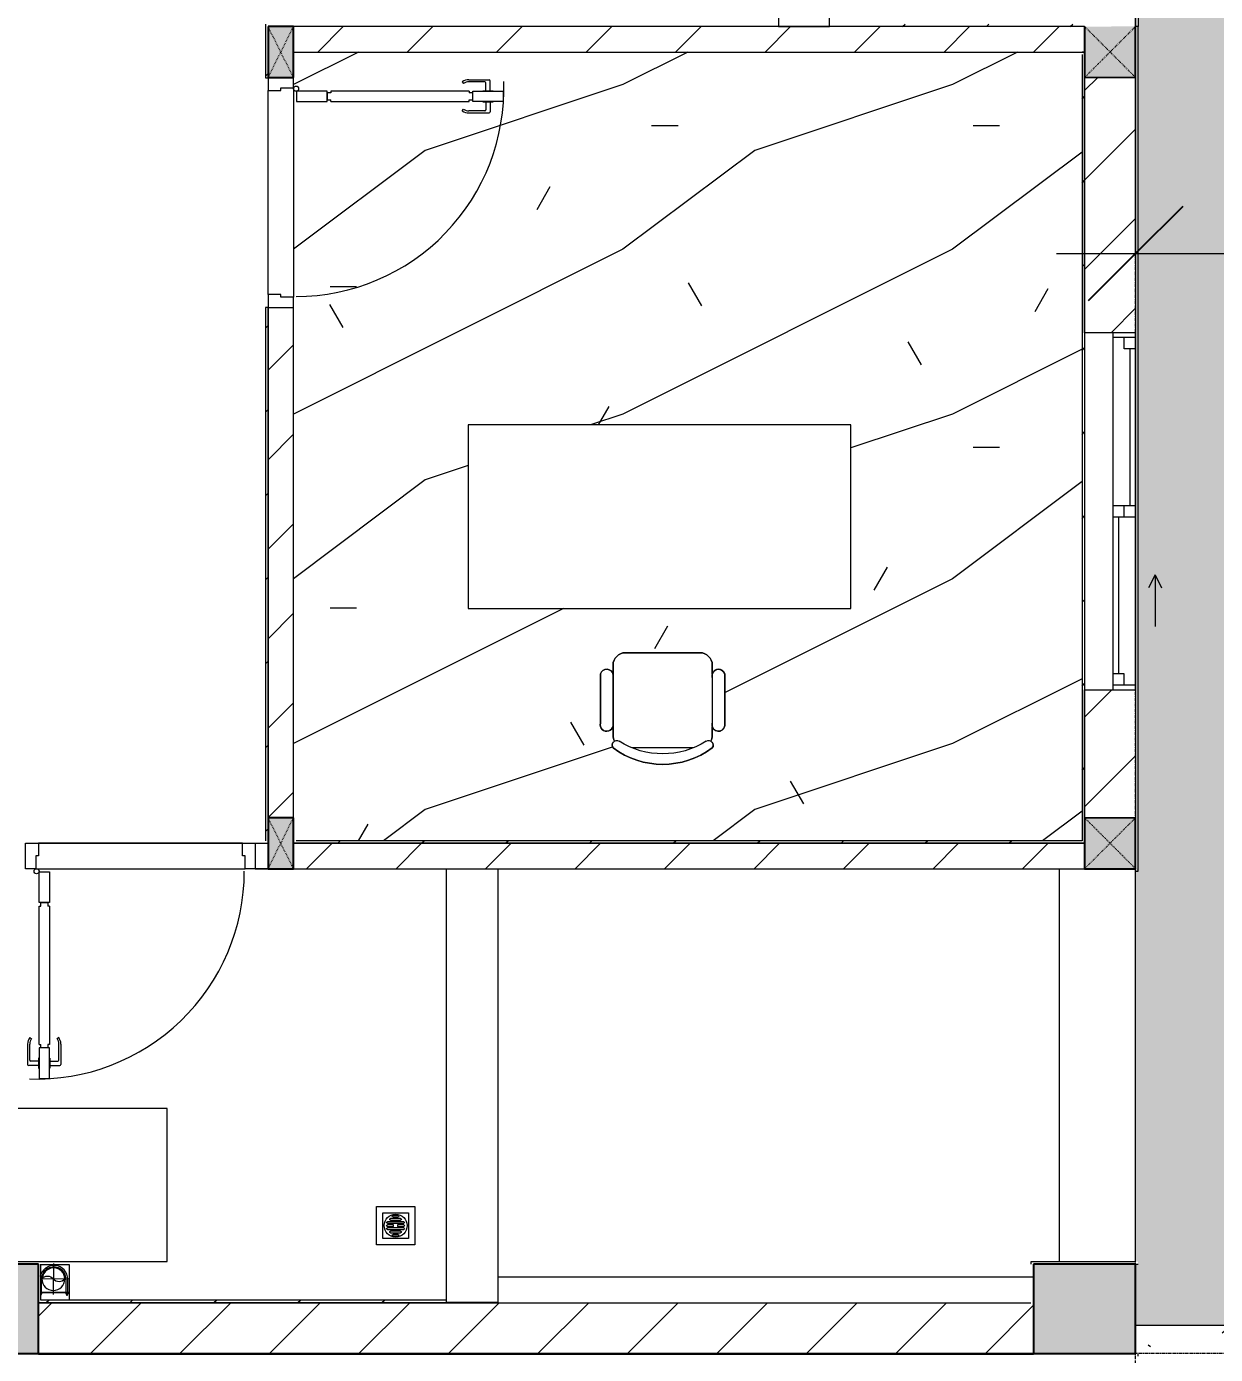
# Model space of a CAD drawing. Header units: millimetres. Extents: x 5121 to 246734, y -48180 to 129206.
# Drawn here: x 122906 to 127566, y 17234 to 22437 of the extents above; entities that cross this region are included whole.
import ezdxf

# ---------------------------------------------------------------- set-up
doc = ezdxf.new("R2010")
doc.units = ezdxf.units.MM
for name, pattern in [('Dash', [6, 3, -3]), ('Grid Line', [22.225, 12.7, -3.175, 3.175, -3.175]), ('IMPORT-CENTER _3_', [10.16, 6.35, -1.27, 1.27, -1.27])]:
    doc.linetypes.add(name, pattern=pattern)
for name, color, linetype, lineweight in [('0-1', 7, 'Continuous', 5), ('A-ANNO-DIMS', 211, 'Continuous', 9), ('A-ANNO-DIMS-310', 211, 'Continuous', 9), ('A-DETL-GENF-1', 50, 'Continuous', 9), ('A-DOOR-1', 253, 'Continuous', 9), ('A-DOOR-2', 50, 'Continuous', 9), ('A-FLOR', 192, 'Continuous', 9), ('A-FLOR-1', 50, 'Continuous', 9), ('A-FLOR-PATT', 8, 'Continuous', 9), ('A-FLOR-PATT-1', 9, 'Continuous', 9), ('A-GLAZ', 151, 'Continuous', 9), ('A-WALL', 113, 'Continuous', 9), ('A-WALL-1', 250, 'Continuous', 18), ('A-WALL-2', 50, 'Continuous', 9), ('A-WALL-FNSH-1', 50, 'Continuous', 9), ('A-WALL-PATT-1', 9, 'Continuous', 9), ('A-WALL-PATT-2', 50, 'Continuous', 9), ('A-WALL-PATT-3', 111, 'Continuous', 9), ('G-IMPT', 8, 'Continuous', 9), ('G-IMPT-1', 254, 'Continuous', 9), ('G-IMPT-2', 8, 'IMPORT-CENTER _3_', 9), ('I-FURN', 30, 'Continuous', 9), ('I-FURN-1', 253, 'Continuous', 9), ('M-EQPM', 50, 'Continuous', 9), ('S-BEAM-1', 50, 'Continuous', 9), ('S-COLS', 52, 'Continuous', 9), ('S-COLS-1', 7, 'Continuous', 5), ('S-COLS-2', 10, 'Continuous', 25), ('S-COLS-3', 50, 'Continuous', 9), ('S-COLS-4', 253, 'Continuous', 9), ('S-COLS-5', 52, 'Continuous', 25), ('S-COLS-6', 52, 'Dash', 9), ('S-COLS-HDLN', 52, 'Dash', 9), ('S-COLS-HDLN-1', 50, 'Dash', 9), ('S-GRID-1', 1, 'Grid Line', 9)]:
    doc.layers.add(name, color=color, linetype=linetype, lineweight=lineweight)
doc.styles.add('Arial_8', font='arial_0.ttf', dxfattribs={"width": 0.9, "height": 930})
doc.dimstyles.new('1_Dim_chi_tiet_khu_đất_2', dxfattribs={"dimscale": 304.8, "dimtxt": 948.841242, "dimasz": 1.220472, "dimexe": 1.01706, "dimexo": 0.0625, "dimgap": 0.101706, "dimtad": 1, "dimdec": 0, "dimrnd": 5, "dimzin": 0, "dimdsep": 46, "dimtxsty": 'Arial_8', "dimblk1": 'OBLIQUE', "dimblk2": 'OBLIQUE', "dimsah": 1, "dimcen": 0.09, "dimdle": 1.01706, "dimazin": 0, "dimtfac": 1, "dimtdec": 4, "dimtix": 1, "dimtmove": 0, "dimatfit": 3, "dimfxl": 3.051181, "dimfxlon": 1, "dimtvp": 1, "dimtolj": 1, "dimtzin": 0, "dimarcsym": 2})
pattern_1 = [(45, (0, 0), (-175.3625, 175.3625), [])]
pattern_2 = [(45, (0, 0), (-164.40233, 164.40233), [])]

# ---------------------------------------------------------------- blocks, each defined once
blk = doc.blocks.new('NCV_TKTC_KET CAU_rvt-1-TKCS_MB TỔNG THỂ TẦNG 1')
at = {"layer": 'S-COLS-1'}
for points in [[(122752.6, 17236.9), (122952.6, 17236.9), (122952.6, 17586.9), (122252.6, 17586.9), (122252.6, 17236.9), (122417.9, 17236.9)], [(126852.6, 17236.9), (127252.6, 17236.9), (127252.5, 17586.9), (126852.6, 17586.9), (126852.6, 17236.9)]]:
    blk.add_hatch(color=256, dxfattribs=at).paths.add_polyline_path(points)
at = {"layer": 'A-FLOR-1'}
for p, q in [((123802.6, 19136.9), (123852.6, 19136.9)), ((127252.6, 17596.9), (127252.6, 19136.9))]:
    blk.add_line(p, q, dxfattribs=at)
at = {"layer": 'S-BEAM-1'}
for p, q in [((126952.6, 19136.9), (126952.6, 17596.9)), ((127252.6, 17596.9), (127252.6, 19136.9)), ((126852.6, 17536.9), (124752.6, 17536.9))]:
    blk.add_line(p, q, dxfattribs=at)
at = {"layer": 'S-COLS-2'}
for p, q in [((122952.6, 17586.9), (122252.6, 17586.9)), ((122952.6, 17236.9), (122952.6, 17586.9)), ((127252.6, 17586.9), (126852.6, 17586.9)), ((126852.6, 17586.9), (126852.6, 17236.9)), ((127252.6, 17236.9), (127252.6, 17586.9)), ((122252.6, 17236.9), (122952.6, 17236.9)), ((126852.6, 17236.9), (127252.6, 17236.9))]:
    blk.add_line(p, q, dxfattribs=at)
blk = doc.blocks.new('DOOR_CW_01 CANH MO-PANEL KINH - DIW_01-900x2200-CỬA GỖ VÂN LAMINATE-553393-TKCS_MB TỔNG THỂ TẦNG 1')
at = {"layer": 'A-DETL-GENF-1'}
for p, q in [((-397, 872), (-357, 872)), ((-397, 752), (-397, 872)), ((-357, 872), (-357, 752)), ((-442, 737), (-442, 816.5)), ((-399, 820.5), (-438, 820.5)), ((-434, 799.5), (-434, 737)), ((-399, 803.5), (-430, 803.5)), ((-399, 831.8), (-397, 831.8)), ((-399, 792.2), (-399, 831.8)), ((-397, 792.2), (-399, 792.2)), ((-397, 792.2), (-397, 831.8)), ((-357, 792.2), (-357, 831.8)), ((-355, 831.8), (-357, 831.8)), ((-357, 792.2), (-355, 792.2)), ((-355, 792.2), (-355, 831.8)), ((-355, 820.5), (-316, 820.5)), ((-355, 803.5), (-324, 803.5)), ((-320, 799.5), (-320, 737)), ((-312, 737), (-312, 816.5)), ((-357, 752), (-397, 752)), ((-397, 738), (-391, 738)), ((-397, 738), (-397, 196)), ((-363, 752), (-391, 752)), ((-391, 752), (-391, 738)), ((-363, 738), (-363, 752)), ((-357, 738), (-363, 738)), ((-357, 196), (-357, 738)), ((-433.9, 711.2), (-427.3, 715.8)), ((-320.1, 711.2), (-326.7, 715.8)), ((-397, 196), (-391, 196)), ((-357, 182), (-397, 182)), ((-397, 182), (-397, 62)), ((-391, 196), (-391, 182)), ((-391, 182), (-363, 182)), ((-357, 196), (-363, 196)), ((-363, 182), (-363, 196)), ((-357, 62), (-357, 182)), ((-397, 62), (-357, 62))]:
    blk.add_line(p, q, dxfattribs=at)
blk.add_circle((-407, 60), 10, dxfattribs=at)
for centre, radius, start, end in [((-407, 60), 814, 360, 92), ((-438, 816.5), 4, 90, 180), ((-430, 799.5), 4, 90, 180), ((-324, 799.5), 4, 360, 90), ((-316, 816.5), 4, 0, 90), ((-397, 737), 45, 180, 215), ((-397, 737), 37, 180, 215), ((-357, 737), 37, 325, 0), ((-357, 737), 45, 325, 0)]:
    blk.add_arc(centre, radius, start, end, dxfattribs=at)
at = {"layer": 'A-DOOR-2'}
for p, q in [((-410, 50), (-450, 50)), ((-450, 50), (-450, -50)), ((-410, 0), (-410, 50)), ((-400, 0), (-410, 0)), ((-407, 50), (-382, 50)), ((-400, -50), (-400, 0)), ((410, 0), (400, 0)), ((400, 0), (400, -50)), ((450, 50), (410, 50)), ((410, 50), (410, 0)), ((450, -50), (450, 50)), ((-450, -50), (-400, -50)), ((400, -50), (450, -50))]:
    blk.add_line(p, q, dxfattribs=at)
blk = doc.blocks.new('BAN LV A - BAN LV A_dwg_ban hoc2-348006-TKCS_MB TỔNG THỂ TẦNG 1')
at = {"layer": 'I-FURN'}
for p, q in [((145.8, 437.4), (-145.8, 437.4)), ((-194.4, 388.8), (-194.4, 113.4)), ((194.4, 113.4), (194.4, 388.8)), ((-243, 354.4), (-243, 162)), ((194.4, 351.4), (194.4, 150.8)), ((243.7, 162), (243.7, 354.4)), ((-120.5, 64.8), (120.5, 64.8))]:
    blk.add_line(p, q, dxfattribs=at)
at = {"layer": 'I-FURN', "flags": 128}
blk.add_lwpolyline([(-737.8, 610.5), (-737.8, 1330.5), (-154.9, 1330.5), (762.2, 1330.5), (762.2, 610.5)], close=True, dxfattribs=at)
at = {"layer": 'I-FURN'}
for centre, radius, start, end in [((-145.8, 388.8), 48.6, 90, 180), ((145.8, 388.8), 48.6, 360, 90), ((-218.7, 347.3), 25.3, 343.7398, 163.7398), ((219.4, 347.3), 25.3, 16.2602, 170.7054), ((-218.7, 154.9), 25.3, 163.7398, 16.2602), ((219.4, 154.9), 25.3, 189.2946, 16.2602), ((-145.8, 113.4), 48.6, 180, 207.5844), ((145.8, 113.4), 48.6, 332.4156, 0), ((-180.2, 75.4), 17.8, 57.9726, 216.6901), ((0, 324), 324, 233.1301, 306.8699), ((0, 359.3), 318.2, 237.5758, 302.4242), ((180.2, 75.4), 17.8, 323.3099, 122.0274)]:
    blk.add_arc(centre, radius, start, end, dxfattribs=at)
blk = doc.blocks.new('BAN LV A - BAN LV A_dwg-348005-TKCS_MB TỔNG THỂ TẦNG 1')
at = {"extrusion": (0, 0, -1), "zscale": -1, "rotation": 180}
blk.add_blockref('BAN LV A - BAN LV A_dwg_ban hoc2-348006-TKCS_MB TỔNG THỂ TẦNG 1', (-729, 1383.7), dxfattribs=at)
blk = doc.blocks.new('BAN LV A - BAN LV A-348231-TKCS_MB TỔNG THỂ TẦNG 1')
at = {"layer": 'I-FURN-1'}
for p, q in [((534.6, 1270.3), (534.6, 1235.9)), ((923.4, 1232.9), (923.4, 1270.3)), ((486, 1221.7), (486, 1029.3)), ((972.7, 1029.3), (972.7, 1221.7)), ((534.6, 1029.3), (534.6, 994.9)), ((923.4, 994.9), (923.4, 1032.3)), ((583.2, 946.3), (874.8, 946.3)), ((1491.2, 773.2), (-8.8, 773.2)), ((-8.8, 773.2), (-8.8, 53.2)), ((1491.2, 53.2), (1491.2, 773.2)), ((-8.8, 53.2), (1491.2, 53.2))]:
    blk.add_line(p, q, dxfattribs=at)
for centre, radius, start, end in [((729, 1059.7), 324, 53.1301, 126.8699), ((548.9, 1308.3), 17.8, 143.3099, 240.596), ((909.2, 1308.3), 17.8, 299.404, 36.6901), ((510.3, 1228.8), 25.3, 16.2602, 196.2602), ((583.2, 1270.3), 48.6, 152.4156, 180), ((874.8, 1270.3), 48.6, 360, 27.5844), ((948.4, 1228.8), 25.3, 343.7398, 170.7054), ((510.3, 1036.4), 25.3, 196.2602, 343.7398), ((583.2, 994.9), 48.6, 180, 270), ((874.8, 994.9), 48.6, 270, 360), ((948.4, 1036.4), 25.3, 189.2946, 343.7398)]:
    blk.add_arc(centre, radius, start, end, dxfattribs=at)
blk.add_blockref('BAN LV A - BAN LV A_dwg-348005-TKCS_MB TỔNG THỂ TẦNG 1', (0, 0))
blk = doc.blocks.new('MAY GIAT - MAY GIAT_dwg-V97-TKCS_MB TỔNG THỂ TẦNG 1')
at = {"layer": 'G-IMPT-1', "flags": 128}
blk.add_lwpolyline([(5, 596.6), (5, 2.3), (605, 2.3), (605, 596.6)], close=True, dxfattribs=at)
blk = doc.blocks.new('MAY GIAT - MAY GIAT-V119-TKCS_MB TỔNG THỂ TẦNG 1')
at = {"layer": 'I-FURN-1'}
for p, q in [((5, 596.6), (5, 2.3)), ((605, 596.6), (5, 596.6)), ((605, 2.3), (605, 596.6)), ((5, 2.3), (605, 2.3))]:
    blk.add_line(p, q, dxfattribs=at)
blk.add_blockref('MAY GIAT - MAY GIAT_dwg-V97-TKCS_MB TỔNG THỂ TẦNG 1', (0, 0))
blk = doc.blocks.new('G1_SOF - BO TRU - 100x200-V74-TKCS_MB TỔNG THỂ TẦNG 1')
at = {"layer": 'S-COLS-3'}
blk.add_hatch(color=256, dxfattribs=at).paths.add_polyline_path([(50, -100), (50, 100), (-50, 100), (-50, -100), (-44.8, -100)])
at = {"layer": 'S-COLS-2'}
for p, q in [((50, 100), (-50, 100)), ((-50, 100), (-50, -100)), ((50, -100), (50, 100)), ((-50, -100), (50, -100))]:
    blk.add_line(p, q, dxfattribs=at)
at = {"layer": 'S-COLS-HDLN-1'}
for p, q in [((50, 100), (-50, -100)), ((-50, 100), (50, -100))]:
    blk.add_line(p, q, dxfattribs=at)
blk = doc.blocks.new('DOOR_CW_01 CANH MO-PANEL KINH - DIG_01-900x2200-CỬA NHÔM KÍNH-400860-TKCS_MB TỔNG THỂ TẦNG 1')
at = {"layer": 'A-DETL-GENF-1'}
for p, q in [((-397, -182), (-397, -62)), ((-397, -62), (-357, -62)), ((-357, -62), (-357, -182)), ((-357, -182), (-397, -182)), ((-397, -196), (-391, -196)), ((-397, -738), (-397, -196)), ((-391, -196), (-391, -182)), ((-391, -182), (-363, -182)), ((-363, -182), (-363, -196)), ((-357, -196), (-363, -196)), ((-357, -196), (-357, -738)), ((-433.9, -711.2), (-427.3, -715.8)), ((-320.1, -711.2), (-326.7, -715.8)), ((-442, -737), (-442, -816.5)), ((-434, -799.5), (-434, -737)), ((-397, -738), (-391, -738)), ((-357, -752), (-397, -752)), ((-397, -752), (-397, -872)), ((-391, -752), (-391, -738)), ((-363, -752), (-391, -752)), ((-357, -738), (-363, -738)), ((-363, -738), (-363, -752)), ((-357, -872), (-357, -752)), ((-320, -799.5), (-320, -737)), ((-312, -737), (-312, -816.5)), ((-399, -820.5), (-438, -820.5)), ((-399, -803.5), (-430, -803.5)), ((-399, -792.2), (-399, -831.8)), ((-397, -792.2), (-399, -792.2)), ((-399, -831.8), (-397, -831.8)), ((-397, -792.2), (-397, -831.8)), ((-357, -792.2), (-357, -831.8)), ((-357, -792.2), (-355, -792.2)), ((-355, -831.8), (-357, -831.8)), ((-355, -792.2), (-355, -831.8)), ((-355, -803.5), (-324, -803.5)), ((-355, -820.5), (-316, -820.5)), ((-397, -872), (-357, -872))]:
    blk.add_line(p, q, dxfattribs=at)
blk.add_circle((-407, -60), 10, dxfattribs=at)
for centre, radius, start, end in [((-407, -60), 814, 268, 0), ((-397, -737), 45, 145, 180), ((-397, -737), 37, 145, 180), ((-357, -737), 37, 0, 35), ((-357, -737), 45, 360, 35), ((-438, -816.5), 4, 180, 270), ((-430, -799.5), 4, 180, 270), ((-324, -799.5), 4, 270, 0), ((-316, -816.5), 4, 270, 0)]:
    blk.add_arc(centre, radius, start, end, dxfattribs=at)
at = {"layer": 'A-DOOR-2'}
for p, q in [((-450, -50), (-450, 50)), ((-450, 50), (-400, 50)), ((-400, 50), (-400, 0)), ((400, 0), (400, 50)), ((400, 50), (450, 50)), ((450, 50), (450, -50)), ((-410, -50), (-450, -50)), ((-410, 0), (-410, -50)), ((-400, 0), (-410, 0)), ((-407, -50), (-382, -50)), ((410, 0), (400, 0)), ((410, -50), (410, 0)), ((450, -50), (410, -50))]:
    blk.add_line(p, q, dxfattribs=at)
blk = doc.blocks.new('NCV_TKTC_TANG 1_rvt-1-TKCS_MB TỔNG THỂ TẦNG 1')
at = {"layer": 'A-FLOR-PATT-1'}
h = blk.add_hatch(dxfattribs=at)
h.set_pattern_fill('FP_8', color=256, style=0, pattern_type=2)
h.set_pattern_definition([(0, (0, 0), (2519.68, 629.92), [103.937, -1785.823, 103.937, -1785.823, -10078.72]), (0, (0, 0), (2519.68, 629.92), [-3779.52, 103.937, -3675.583, 103.937, -1785.823, -4409.44]), (0, (0, 0), (2519.68, 629.92), [-9448.8, 103.937, -1155.903, 103.937, -3045.663]), (120, (944.9, 314.96), (-1805.3667, 1867.147), [103.937, -1785.823, 103.937, -11864.543]), (120, (944.9, 314.96), (-1805.3667, 1867.147), [-1993.697, -1785.823, 103.937, -3675.583, -6299.2]), (120, (944.9, 314.96), (-1805.3667, 1867.147), [-7559.04, 103.937, -1785.823, 103.937, -4305.503]), (120, (944.9, 314.96), (-1805.3667, 1867.147), [-9552.737, -1155.903, 103.937, -3045.663]), (240, (1259.84, 1574.8), (-714.3133, -2497.067), [103.937, -1785.823, 103.937, -11864.543]), (240, (1259.84, 1574.8), (-714.3133, -2497.067), [-1993.697, -1785.823, 103.937, -3675.583, -6299.2]), (240, (1259.84, 1574.8), (-714.3133, -2497.067), [-7559.04, 103.937, -1785.823, 103.937, -4305.503]), (240, (1259.84, 1574.8), (-714.3133, -2497.067), [-9552.737, -1155.903, 103.937, -3045.663])])
h.paths.add_polyline_path([(125369.4, 19246.9), (127042.6, 19246.9), (127042.6, 22336.9), (123952.6, 22336.9), (123952.6, 19246.9), (125204.8, 19246.9)])
h.paths.add_polyline_path([(125369.4, 19547.4), (125311, 19558.2), (125255.4, 19579.6), (125204.8, 19610.8), (125206.8, 19634.3), (125210.3, 19636.9), (125204.8, 19659.4), (125204.2, 19695.6), (125195.2, 19680.8), (125183.7, 19675.9), (125170.1, 19677.6), (125160.4, 19685.3), (125155.5, 19708.9), (125157.7, 19903.3), (125172.2, 19917.4), (125187.3, 19917.3), (125195.6, 19913.1), (125203.9, 19900.4), (125204.8, 19903.3), (125206.4, 19947.4), (125211.3, 19959.1), (125229.1, 19976.9), (125253.4, 19983.4), (125557.6, 19981.7), (125575.9, 19970.2), (125587.1, 19959.1), (125593.6, 19934.8), (125596.2, 19906.3), (125605.4, 19915.3), (125617.9, 19918.6), (125630.3, 19915.3), (125642.2, 19897.4), (125640.2, 19693.8), (125631, 19679.3), (125618.4, 19675.6), (125605.7, 19678.7), (125596.2, 19687.8), (125593.6, 19687.8), (125590.4, 19646.6), (125588.1, 19636.9), (125594.3, 19631), (125591.5, 19609.5), (125542.9, 19579.6), (125487.4, 19558.2), (125428.9, 19547.4)])
h.paths.add_polyline_path([(125206.4, 20156.5), (124637, 20156.5), (124637, 20876.5), (126137, 20876.5), (126137, 20156.5), (125253.4, 20156.5)])
h = blk.add_hatch(dxfattribs=at)
h.set_pattern_fill('FP_4', color=256, style=0, pattern_type=2)
h.set_pattern_definition([(216.87, (516.46, 1291.15), (3873.4454, 2582.3069), [645.575, -5810.175]), (206.565, (1291.15, 903.8), (-1291.1515, -1291.1492), [1443.55, -1443.55]), (198.435, (1291.15, 258.23), (-2582.2983, -1291.1527), [816.596, -3266.38])])
h.paths.add_polyline_path([(125369.4, 19246.9), (127042.6, 19246.9), (127042.6, 22336.9), (123952.6, 22336.9), (123952.6, 19246.9), (125204.8, 19246.9)])
h.paths.add_polyline_path([(125369.4, 19547.4), (125311, 19558.2), (125255.4, 19579.6), (125204.8, 19610.8), (125206.8, 19634.3), (125210.3, 19636.9), (125204.8, 19659.4), (125204.2, 19695.6), (125195.2, 19680.8), (125183.7, 19675.9), (125170.1, 19677.6), (125160.4, 19685.3), (125155.5, 19708.9), (125157.7, 19903.3), (125172.2, 19917.4), (125187.3, 19917.3), (125195.6, 19913.1), (125203.9, 19900.4), (125204.8, 19903.3), (125206.4, 19947.4), (125211.3, 19959.1), (125229.1, 19976.9), (125253.4, 19983.4), (125557.6, 19981.7), (125575.9, 19970.2), (125587.1, 19959.1), (125593.6, 19934.8), (125596.2, 19906.3), (125605.4, 19915.3), (125617.9, 19918.6), (125630.3, 19915.3), (125642.2, 19897.4), (125640.2, 19693.8), (125631, 19679.3), (125618.4, 19675.6), (125605.7, 19678.7), (125596.2, 19687.8), (125593.6, 19687.8), (125590.4, 19646.6), (125588.1, 19636.9), (125594.3, 19631), (125591.5, 19609.5), (125542.9, 19579.6), (125487.4, 19558.2), (125428.9, 19547.4)])
h.paths.add_polyline_path([(125206.4, 20156.5), (124637, 20156.5), (124637, 20876.5), (126137, 20876.5), (126137, 20156.5), (125253.4, 20156.5)])
at = {"layer": 'A-WALL-PATT-1'}
h = blk.add_hatch(dxfattribs=at)
h.set_pattern_fill('FP_2', color=256, style=0, pattern_type=2)
h.set_pattern_definition(pattern_1)
h.paths.add_polyline_path([(127052.6, 22336.9), (127052.6, 22436.9), (123952.6, 22436.9), (123952.6, 22336.9), (126952.6, 22336.9)])
h = blk.add_hatch(dxfattribs=at)
h.set_pattern_fill('FP_2', color=256, style=0, pattern_type=2)
h.set_pattern_definition(pattern_1)
h.paths.add_polyline_path([(123948, 19337.4), (123952.6, 19337.4), (123952.6, 21336.5), (123852.6, 21336.5), (123852.6, 19337.4)])
h.paths.add_polyline_path([(123952.6, 22236.5), (123952.6, 22236.9), (123902.6, 22236.5)])
h = blk.add_hatch(dxfattribs=at)
h.set_pattern_fill('FP_2', color=256, style=0, pattern_type=2)
h.set_pattern_definition(pattern_1)
h.paths.add_polyline_path([(124887.3, 19136.9), (127052.6, 19136.9), (127052.6, 19236.9), (123952.6, 19236.9), (123952.6, 19136.9)])
at = {"layer": 'A-WALL-PATT-2'}
h = blk.add_hatch(dxfattribs=at)
h.set_pattern_fill('FP_10', color=256, style=0, pattern_type=2)
h.set_pattern_definition(pattern_2)
h.paths.add_polyline_path([(123852.6, 19236.9), (123852.6, 21336.5), (123842.6, 21336.5), (123842.6, 19236.9)])
h.paths.add_polyline_path([(123842.6, 22236.5), (123852.6, 22236.9), (123850.8, 22446.9), (123842.6, 22446.9), (123842.6, 22236.9)])
h = blk.add_hatch(dxfattribs=at)
h.set_pattern_fill('FP_10', color=256, style=0, pattern_type=2)
h.set_pattern_definition(pattern_2)
h.paths.add_polyline_path([(127052.6, 22436.9), (127052.6, 22446.9), (126052.6, 22446.9), (126052.6, 22436.9), (126952.6, 22436.9)])
h = blk.add_hatch(dxfattribs=at)
h.set_pattern_fill('FP_10', color=256, style=0, pattern_type=2)
h.set_pattern_definition(pattern_2)
h.paths.add_polyline_path([(127052.6, 19246.9), (127052.6, 22336.9), (127042.6, 22336.9), (127042.6, 19246.9)])
h = blk.add_hatch(dxfattribs=at)
h.set_pattern_fill('FP_10', color=256, style=0, pattern_type=2)
h.set_pattern_definition(pattern_2)
h.paths.add_polyline_path([(126885.8, 19236.9), (127052.6, 19236.9), (127052.6, 19246.9), (123952.6, 19246.9), (123952.6, 19236.9), (126122, 19236.9)])
h = blk.add_hatch(dxfattribs=at)
h.set_pattern_fill('FP_10', color=256, style=0, pattern_type=2)
h.set_pattern_definition(pattern_2)
h.paths.add_polyline_path([(124552.6, 17436.9), (124552.6, 17446.9), (122952.6, 17446.9), (122952.6, 17436.9), (123652.6, 17436.9)])
at = {"layer": 'A-FLOR-1'}
for p, q in [((123852.6, 21386.5), (123852.6, 22186.5)), ((123952.6, 22196.5), (123952.6, 21376.5)), ((122952.6, 19236.9), (123752.6, 19236.9)), ((123752.6, 19236.9), (122952.6, 19236.9)), ((123802.6, 19236.9), (123842.6, 19236.9)), ((122942.6, 19136.9), (123762.6, 19136.9)), ((123852.6, 19136.9), (123802.6, 19136.9)), ((122852.6, 17587.4), (122952.6, 17587.4))]:
    blk.add_line(p, q, dxfattribs=at)
at = {"layer": 'A-WALL-1'}
for p, q in [((123842.6, 22446.9), (123842.6, 22236.5)), ((127052.6, 22436.9), (123952.6, 22436.9)), ((127052.6, 22336.9), (127052.6, 22436.9)), ((123952.6, 22336.9), (127052.6, 22336.9)), ((127052.6, 22336.9), (127042.6, 22336.9)), ((127042.6, 22326.9), (127042.6, 19246.9)), ((127052.6, 21237.4), (127052.6, 22336.9)), ((123842.6, 22236.5), (123852.6, 22236.5)), ((123852.6, 21336.5), (123842.6, 21336.5)), ((123842.6, 21336.5), (123842.6, 19246.9)), ((127052.6, 19246.9), (127052.6, 19837.4)), ((123852.6, 19337.4), (123952.6, 19337.4)), ((123842.6, 19236.9), (123852.6, 19236.9)), ((127052.6, 19236.9), (123952.6, 19236.9)), ((123952.6, 19236.9), (127052.6, 19236.9)), ((127042.6, 19246.9), (123962.6, 19246.9)), ((127052.6, 19236.9), (127052.6, 19246.9)), ((127052.6, 19136.9), (127052.6, 19236.9)), ((123952.6, 19136.9), (127052.6, 19136.9)), ((122952.6, 17587.4), (122952.6, 17446.9)), ((122962.6, 17446.9), (122962.6, 17587.4)), ((122952.6, 17446.9), (122952.6, 17436.9)), ((122952.6, 17436.9), (124552.6, 17436.9)), ((124552.6, 17446.9), (122962.6, 17446.9)), ((124552.6, 17436.9), (124552.6, 17446.9))]:
    blk.add_line(p, q, dxfattribs=at)
at = {"layer": 'A-WALL-2'}
for p, q in [((123852.6, 21386.5), (123852.6, 22186.5)), ((123952.6, 22196.5), (123952.6, 21376.5)), ((123852.6, 21336.5), (123852.6, 19337.4)), ((123852.6, 19337.4), (123852.6, 21336.5)), ((123952.6, 19337.4), (123952.6, 21336.5)), ((124552.6, 17446.9), (124552.6, 19136.9)), ((124752.6, 19136.9), (124752.6, 17436.9)), ((124752.6, 17436.9), (124552.6, 17436.9))]:
    blk.add_line(p, q, dxfattribs=at)
at = {"layer": 'A-DOOR-1', "rotation": 269.9999999999996}
blk.add_blockref('DOOR_CW_01 CANH MO-PANEL KINH - DIW_01-900x2200-CỬA GỖ VÂN LAMINATE-553393-TKCS_MB TỔNG THỂ TẦNG 1', (123902.6, 21786.5), dxfattribs=at)
at = {"layer": 'A-DOOR-1'}
blk.add_blockref('DOOR_CW_01 CANH MO-PANEL KINH - DIG_01-900x2200-CỬA NHÔM KÍNH-400860-TKCS_MB TỔNG THỂ TẦNG 1', (123352.6, 19186.9), dxfattribs=at)
at = {"layer": 'I-FURN-1'}
for name, p, rotation in [('BAN LV A - BAN LV A-348231-TKCS_MB TỔNG THỂ TẦNG 1', (126128.2, 20929.7), 180), ('MAY GIAT - MAY GIAT-V119-TKCS_MB TỔNG THỂ TẦNG 1', (122860.3, 18202.4), 269.9999999999991)]:
    blk.add_blockref(name, p, dxfattribs=dict(at, rotation=rotation))
at = {"layer": 'S-COLS-4', "rotation": 180}
for p in [(123902.6, 22336.9), (123902.6, 19236.9)]:
    blk.add_blockref('G1_SOF - BO TRU - 100x200-V74-TKCS_MB TỔNG THỂ TẦNG 1', p, dxfattribs=at)
blk = doc.blocks.new('1_FAMILY RVT - W01-WxH 1400x1400xmm-389822-TKCS_MB TỔNG THỂ TẦNG 1')
at = {"layer": 'A-GLAZ'}
for p, q in [((248.4, 172.39), (299.2, 197.79)), ((248.4, 172.39), (299.2, 146.99)), ((248.4, 172.39), (451.6, 172.39)), ((-700, 96.19), (-700, -103.81)), ((700, 96.19), (-700, 96.19)), ((-700, 96.19), (-636.5, 96.19)), ((-680.95, 96.19), (-680.95, 7.29)), ((-636.5, 96.19), (-22.225, 96.19)), ((-636.5, 96.19), (-636.5, 51.74)), ((-636.5, 73.965), (-22.225, 73.965)), ((-22.225, 7.29), (-22.225, 96.19)), ((-22.225, 96.19), (22.225, 96.19)), ((22.225, 96.19), (680.95, 96.19)), ((22.225, 96.19), (22.225, 7.29)), ((680.95, 96.19), (700, 96.19)), ((680.95, 96.19), (680.95, 7.29)), ((700, -103.81), (700, 96.19)), ((-700, 7.29), (-680.95, 7.29)), ((-636.5, 51.74), (-680.95, 51.74)), ((-680.95, 7.29), (-22.225, 7.29)), ((22.225, 51.74), (-22.225, 51.74)), ((-22.225, 7.29), (22.225, 7.29)), ((22.225, 29.515), (636.5, 29.515)), ((22.225, 7.29), (636.5, 7.29)), ((636.5, 51.74), (636.5, 7.29)), ((680.95, 51.74), (636.5, 51.74)), ((636.5, 7.29), (700, 7.29)), ((-700, -103.81), (700, -103.81))]:
    blk.add_line(p, q, dxfattribs=at)
blk = doc.blocks.new('TKTC_XREF_251221_MB TANG 1 - TKTC_XREF_260130_MB TANG 1_dwg_CUM U_DN100-V276-TKCS_MB TỔNG THỂ TẦNG 1')
at = {"layer": 'G-IMPT'}
for p, q in [((-78.1, 62.4), (-72.7, 62.4)), ((-66.9, 62.1), (-71.7, 62.1)), ((-79.1, -63.4), (-79.1, -66.6)), ((-76.6, -63.4), (-76.6, -66.6)), ((-74.6, -63.4), (-74.6, -66.6)), ((-72.7, -60.7), (-72.7, -69.3)), ((-66.9, -62.1), (-71.7, -62.1)), ((-66.9, -67.9), (-71.7, -67.9)), ((-65, -69), (0, -69))]:
    blk.add_line(p, q, dxfattribs=at)
at = {"layer": 'G-IMPT', "flags": 128}
for points in [[(-71.7, 59.2), (-66.9, 59.2), (-66.9, 63.8)], [(-65, 63.8), (-65, 57.3), (-66.9, 57.3), (-66.9, 59.2)], [(-65, 61), (0, 61), (0, 57)], [(-72.7, -62.4), (-78.1, -62.4), (-78.1, -67.6), (-72.7, -67.6)], [(-71.7, -70.8), (-66.9, -70.8), (-66.9, -59.2), (-71.7, -59.2)], [(-66.9, -59.2), (-66.9, -57.3), (-65, -57.3), (-65, -72.7), (-66.9, -72.7), (-66.9, -70.8)], [(-65, -61), (0, -61), (0, -57)]]:
    blk.add_lwpolyline(points, dxfattribs=at)
at = {"layer": 'G-IMPT'}
for centre, radius, start, end in [((0, 0), 69, 270, 78.48808), ((-78.1, 63.4), 0.96, 180, 270), ((-71.1, 60.7), 1.56, 112.61986, 247.38014), ((0, 0), 61, 270, 90), ((0, 0), 57, 270, 90), ((-78.1, -63.4), 0.96, 90, 180), ((-71.1, -60.7), 1.56, 112.61986, 247.38014), ((-67.9, -65), 4.8, 143.1301, 216.8699), ((-78.1, -66.6), 0.96, 180, 270), ((-71.1, -69.3), 1.56, 112.61986, 247.38014)]:
    blk.add_arc(centre, radius, start, end, dxfattribs=at)
blk = doc.blocks.new('TKTC_XREF_251221_MB TANG 1 - TKTC_XREF_260130_MB TANG 1_dwg_$cc-V277-TKCS_MB TỔNG THỂ TẦNG 1')
at = {"layer": 'G-IMPT'}
blk.add_circle((0, 0), 0.5, dxfattribs=at)
for centre, radius, start, end in [((0, 0), 0.5, 90, 270), ((0.188, 0.25), 0.313, 126.8699, 233.1301), ((-0.188, -0.25), 0.313, 306.8699, 53.1301)]:
    blk.add_arc(centre, radius, start, end, dxfattribs=at)
at = {"layer": 'G-IMPT-2'}
for p, q in [((-0.673, 0), (0.673, 0)), ((0, -0.673), (0, 0.54))]:
    blk.add_line(p, q, dxfattribs=at)
blk = doc.blocks.new('TKTC_XREF_251221_MB TANG 1 - TKTC_XREF_260130_MB TANG 1_dwg_THU NUOC - THU NUOC-444531-TKCS_MB TẦNG 1-4202124-TKCS_MB TỔNG THỂ TẦNG 1')
at = {"layer": 'M-EQPM'}
for p, q in [((-23.3, 10.8), (40.9, 10.8)), ((40.9, 4.8), (-23.3, 4.8)), ((-11, 23.3), (28.5, 23.3)), ((28.5, 17.3), (-11, 17.3)), ((-1.1, 35.6), (18.5, 35.6)), ((18.5, 29.6), (-1.1, 29.6)), ((-23.3, -13.6), (40.9, -13.6)), ((40.9, -19.6), (-23.3, -19.6)), ((-11, -26.1), (28.5, -26.1)), ((28.5, -32.1), (-11, -32.1)), ((-1.1, -38.5), (18.5, -38.5)), ((18.5, -44.5), (-1.1, -44.5))]:
    blk.add_line(p, q, dxfattribs=at)
at = {"layer": 'M-EQPM', "flags": 128}
for points in [[(83.7, -79.4), (83.7, 70.6), (-66.3, 70.6), (-66.3, -79.4)], [(58.7, -54.4), (58.7, 45.6), (-41.3, 45.6), (-41.3, -54.4)]]:
    blk.add_lwpolyline(points, close=True, dxfattribs=at)
for points in [[(-23.3, -1.2), (0.7, -1.2), (0.7, -7.2), (-23.3, -7.2)], [(40.9, -7.2), (16.7, -7.2), (16.7, -1.2), (40.9, -1.2)]]:
    blk.add_lwpolyline(points, dxfattribs=at)
at = {"layer": 'M-EQPM'}
for centre, radius, start, end in [((8.7, -4.4), 45, 360, 180), ((8.7, -4.4), 45, 360, 180), ((-23.3, 7.8), 3, 90, 270), ((-11, 20.3), 3, 90, 270), ((-1.1, 32.6), 3, 90, 270), ((18.5, 32.6), 3, 270, 90), ((28.5, 20.3), 3, 270, 90), ((40.9, 7.8), 3, 270, 90), ((8.7, -4.4), 45, 180, 360), ((8.7, -4.4), 45, 180, 360), ((-23.3, -4.2), 3, 90, 270), ((-23.3, -16.6), 3, 90, 270), ((-11, -29.1), 3, 90, 270), ((-1.1, -41.5), 3, 90, 270), ((18.5, -41.5), 3, 270, 90), ((28.5, -29.1), 3, 270, 90), ((40.9, -4.2), 3, 270, 90), ((40.9, -16.6), 3, 270, 90)]:
    blk.add_arc(centre, radius, start, end, dxfattribs=at)
blk = doc.blocks.new('TKTC_XREF_251221_MB TANG 1 - TKTC_XREF_260130_MB TANG 1_dwg-4202109-TKCS_MB TỔNG THỂ TẦNG 1')
at = {"layer": 'G-IMPT'}
blk.add_line((-75899.1, -383749.7), (-75899.1, -382209.7), dxfattribs=at)
at = {"layer": 'G-IMPT', "flags": 128}
for points in [[(-80189.1, -383759.8), (-80078.5, -383759.8), (-80078.5, -383869.7), (-80189.1, -383869.7)], [(-80189.1, -383869.7), (-80078.3, -383869.7), (-80078.3, -383900.4)]]:
    blk.add_lwpolyline(points, dxfattribs=at)
at = {"extrusion": (0, 0, -1), "zscale": -1}
blk.add_blockref('TKTC_XREF_251221_MB TANG 1 - TKTC_XREF_260130_MB TANG 1_dwg_THU NUOC - THU NUOC-444531-TKCS_MB TẦNG 1-4202124-TKCS_MB TỔNG THỂ TẦNG 1', (78790.5, -383603.7), dxfattribs=at)
at = {"xscale": 0.7894736842105242, "yscale": 0.7894736842105242, "zscale": 0.7894736842105242, "rotation": 89.99999999844378}
blk.add_blockref('TKTC_XREF_251221_MB TANG 1 - TKTC_XREF_260130_MB TANG 1_dwg_CUM U_DN100-V276-TKCS_MB TỔNG THỂ TẦNG 1', (-80138.7, -383818.4), dxfattribs=at)
at = {"extrusion": (0, 0, -1), "xscale": 90.00000000005102, "yscale": 90.00000000005102, "zscale": -90.000000000051, "rotation": 270.374026779938}
blk.add_blockref('TKTC_XREF_251221_MB TANG 1 - TKTC_XREF_260130_MB TANG 1_dwg_$cc-V277-TKCS_MB TỔNG THỂ TẦNG 1', (80140.5, -383816.9), dxfattribs=at)
blk = doc.blocks.new('TKTC_XREF_251221_MB TANG 1 - TKTC_XREF_251221_MB TANG 1-2038492-TKCS_MB TỔNG THỂ TẦNG 1')
blk.add_blockref('TKTC_XREF_251221_MB TANG 1 - TKTC_XREF_260130_MB TANG 1_dwg-4202109-TKCS_MB TỔNG THỂ TẦNG 1', (169499.1, 384109.7))
blk = doc.blocks.new('G1_SOF - BO TRU - 200x200-3051103-TKCS_MB TỔNG THỂ TẦNG 1')
at = {"layer": 'S-COLS-HDLN'}
for p, q in [((-100, -100), (100, 100)), ((100, -100), (-100, 100))]:
    blk.add_line(p, q, dxfattribs=at)
blk = doc.blocks.new('DIMBLOCK50-TKCS_MB TỔNG THỂ TẦNG 1')
at = {"layer": 'A-ANNO-DIMS-310'}
for p, q in [((127252.6, 22477.6), (127252.6, 21237.6)), ((127252.6, 21547.6), (127252.6, 22477.6)), ((134801.5, 22477.6), (134801.5, 21237.6)), ((134801.5, 21547.6), (134801.5, 22477.6)), ((126942.6, 21547.6), (135111.5, 21547.6))]:
    blk.add_line(p, q, dxfattribs=at)
at = {"layer": 'A-ANNO-DIMS-310', "lineweight": 25}
for p, q in [((127252.6, 21547.6), (127438.6, 21733.6)), ((134801.5, 21547.6), (134987.5, 21733.6)), ((127252.6, 21547.6), (127066.6, 21361.6)), ((134801.5, 21547.6), (134615.5, 21361.6))]:
    blk.add_line(p, q, dxfattribs=at)
at = {"layer": 'A-ANNO-DIMS-310', "color": 0, "insert": (129742.4, 22786), "char_height": 930, "width": 3083.004, "attachment_point": 1, "line_spacing_factor": 0.941778, "style": 'Arial_8'}
blk.add_mtext('7550', dxfattribs=at)
blk = doc.blocks.new('_Oblique')
at = {"color": 0, "linetype": 'ByBlock', "lineweight": -2}
blk.add_line((-0.5, -0.5), (0.5, 0.5), dxfattribs=at)

msp = doc.modelspace()

# ---------------------------------------------------------------- hatches: boundary and pattern name
at = {"layer": 'A-FLOR-PATT'}
h = msp.add_hatch(dxfattribs=at)
h.set_pattern_fill('FP_23', color=256, style=0, pattern_type=2)
h.set_pattern_definition([(0, (236.2, 15.75), (787.4, 787.4), [118.11, -23.622, 31.496, -23.622, -590.55]), (0, (236.2, 15.75), (787.4, 787.4), [-196.85, 118.11, -472.44]), (0, (196.85, 39.4), (787.4, 787.4), [78.74, -59.055, 118.11, -59.055, -472.44]), (0, (196.85, 39.4), (787.4, 787.4), [-314.96, 78.74, -393.7]), (0, (472.44, 354.3), (787.4, 787.4), [98.425, -39.37, 98.425, -551.18]), (0, (78.74, 511.8), (787.4, 787.4), [39.37, -78.74, 39.37, -629.92]), (90, (157.5, 511.8), (-787.4, 787.4), [70.866, -716.534]), (90, (393.7, 39.4), (-787.4, 787.4), [78.74, -708.66]), (90, (590.55, 354.3), (-787.4, 787.4), [78.74, -708.66]), (45, (496.06, 31.5), (0, 787.4002), [78.74, -1034.812]), (135, (291.34, 31.5), (-787.4002, 6e-14), [78.74, -1034.812]), (63.435, (472.44, 35.43), (-0.0007, 787.4), [78.74, -1681.94]), (75.964, (433.07, 39.37), (-0.00383, 787.3999), [78.74, -3167.793]), (75.964, (629.92, 354.33), (-0.00383, 787.3999), [62.992, -3183.541]), (75.964, (173.23, 511.81), (-0.00383, 787.3999), [55.118, -3191.415]), (104.036, (354.33, 39.37), (0.00383, 787.3999), [78.74, -3167.793]), (104.036, (551.18, 354.33), (0.00383, 787.3999), [62.992, -3183.541]), (104.036, (141.73, 511.81), (0.00383, 787.3999), [55.118, -3191.415]), (116.565, (314.96, 35.43), (0.0007, 787.4), [78.74, -1681.939])])
h.paths.add_polyline_path([(127252.6, 17346.9), (128812.2, 17347.5), (128913.1, 17354.5), (129012.7, 17373), (129116.8, 17405.7), (129208.7, 17446.6), (129291.6, 17495), (129356.5, 17541.1), (129431, 17607.6), (129513.7, 17704.9), (129555.2, 17763.4), (129603.5, 17850.8), (129648.4, 17966.1), (129669.3, 18038.9), (129686.7, 18149), (129691.6, 18300.2), (129691.6, 33727.4), (128462.6, 33727.4), (128462.6, 33737.4), (127262.6, 33737.4), (127262.6, 27336.9), (127252.6, 27336.9), (127252.6, 25711.9), (127262.6, 25711.9), (127262.6, 19136.9), (127252.6, 19136.9), (127252.6, 17596.9), (127262.6, 17596.9), (127262.6, 17586.9), (127252.6, 17586.9), (127252.6, 17536.9)])
h.paths.add_polyline_path([(127262.6, 37137.4), (129701.6, 37137.4), (129701.6, 40386.3), (129693.8, 40471.7), (129671.1, 40555.4), (129647.1, 40613.3), (129606.1, 40680.2), (129555.2, 40739.9), (129495.5, 40790.8), (129409.4, 40839.8), (129356.1, 40861.9), (129279.8, 40880.2), (129201.6, 40886.3), (128501.6, 40886.3), (128501.6, 61586.3), (129208.7, 61586.9), (129287, 61594.2), (129370.7, 61616.8), (129428.6, 61640.8), (129495.5, 61681.8), (129555.2, 61732.8), (129606.1, 61792.4), (129650.4, 61867.2), (129677.2, 61931.8), (129695.5, 62008.1), (129701.6, 62086.3), (129701.6, 74336.9), (129695.3, 74585.1), (129676.5, 74832.7), (129645.1, 75078.9), (129586.3, 75387.9), (129545.2, 75565.1), (129460.7, 75851.2), (129396.6, 76038.7), (129304.5, 76269.3), (129175.1, 76544.2), (129085.9, 76714.9), (128959, 76930.4), (128817.7, 77143.9), (128666.7, 77348.2), (128501.6, 77548.5), (128337.2, 77728.8), (128131.6, 77930), (127973.6, 78071), (127766.6, 78236.9), (127579.5, 78372.8), (127348.8, 78521.6), (127154.9, 78634.2), (126896.1, 78765.3), (126668.6, 78865.9), (126486.1, 78937.9), (126253.1, 79016.6), (126016.5, 79083.6), (125777.1, 79138.6), (125535.3, 79181.5), (125291.7, 79212.2), (125047, 79230.7), (124801.6, 79236.9), (118352.6, 79236.9), (118352.6, 78636.9), (118652.6, 78636.9), (118652.6, 78246.9), (122742.5, 78246.9), (122742.5, 78236.9), (122752.5, 78236.9), (122752.6, 79046.9), (125162.5, 79046.9), (125162.5, 79036.9), (125152.5, 79036.9), (125152.5, 78236.9), (125162.5, 78236.9), (125162.9, 78246.9), (127252.6, 78246.9), (127252.6, 76536.9), (127262.6, 76536.9), (127262.6, 69762.3), (127252.6, 69761.9), (127252.6, 68136.9), (127262.1, 68136.9), (127262.6, 61561.9), (127252.6, 61561.9), (127252.6, 56842.4), (127262.6, 56842.4), (127262.6, 53361.9), (127252.6, 53361.9), (127252.6, 51736.9), (127262.6, 51736.9), (127262.6, 45161.9), (127252.6, 45161.9), (127252.6, 43536.9), (127262.6, 43536.9), (127262.6, 37150.6)])
h.paths.add_polyline_path([(114552.6, 78246.9), (114552.6, 78636.9), (114852.6, 78639), (114852.6, 79318.2), (100282.9, 79315.8), (100172.4, 79311.5), (99993.1, 79291.8), (99836.3, 79264.3), (99668, 79222.6), (99489.3, 79163.9), (99325.3, 79096.7), (99184.5, 79028.3), (99012.1, 78927.4), (98855.2, 78818.7), (98723.2, 78712.8), (98623, 78622.9), (98493.2, 78488.3), (98392, 78369), (98301.8, 78246.9), (114542.6, 78246.9)])
h = msp.add_hatch(dxfattribs=at)
h.set_pattern_fill('FP_16', color=256, style=0, pattern_type=2)
h.set_pattern_definition([(37.5, (0, 0), (-25.1975, 770.728), [10.394, -597.605, 10.394, -669.605, -649.999]), (37.5, (0, 0), (-25.1975, 770.728), [-1287.997, 10.394, -639.605]), (7.5, (0, 0), (707.909, 1128.856), [10.394, -317.606, 10.394, -537.605, -210]), (7.5, (0, 0), (707.909, 1128.856), [-875.998, 10.394, -199.606]), (327.5, (-492, 0), (1245.6545, 2.264), [10.394, -189.606, 10.394, -709.605, -939.998]), (327.5, (-492, 0), (1245.6545, 2.264), [-919.998, 10.394, -929.604]), (317.5, (-492, 0), (1202.4486, 351.0694), [10.394, -89.606, 10.394, -461.605, -539.999]), (317.5, (-492, 0), (1202.4486, 351.0694), [-571.999, 10.394, -529.605])])
h.paths.add_polyline_path([(128801.6, 17216.9), (128913.6, 17223.4), (129028.6, 17243.2), (129141.8, 17276.4), (129240.8, 17317.5), (129339.4, 17371.7), (129425.6, 17431.5), (129495.4, 17490.2), (129577.1, 17576), (129632.8, 17646.6), (129691.6, 17740), (129745.5, 17853.5), (129777.4, 17943.1), (129803.7, 18052.4), (129817.7, 18162.9), (129821.6, 18236.9), (129821.6, 33857.4), (128462.6, 33857.4), (128462.6, 33727.4), (129691.6, 33727.4), (129690.5, 18216.8), (129686, 18137.3), (129666.1, 18027.6), (129641.7, 17943), (129603.5, 17850.8), (129548.5, 17754), (129497.5, 17682), (129425.1, 17602.4), (129356.5, 17541.1), (129275.1, 17483.4), (129187.8, 17435.1), (129095.6, 17396.9), (128999.7, 17369.3), (128901.3, 17352.5), (128801.6, 17346.9), (127252.6, 17346.9), (127252.6, 17236.9), (127262.6, 17236.9), (127262.6, 17226.9), (127252.5, 17226.9), (127253.3, 17216.9), (128794.6, 17216.9)])
at = {"layer": 'A-WALL-PATT-3'}
h = msp.add_hatch(dxfattribs=at)
h.set_pattern_fill('FP_1', color=256, style=0, pattern_type=2)
h.set_pattern_definition(pattern_1)
h.paths.add_polyline_path([(127252.5, 19336.9), (127252.6, 19336.9), (127252.5, 19837.4), (127052.6, 19837.4), (127052.6, 19336.9)])
h.paths.add_polyline_path([(127252.6, 21237.4), (127252.5, 22237.4), (127052.6, 22237.4), (127052.6, 21237.4), (127252.5, 21237.4)])
h = msp.add_hatch(dxfattribs=at)
h.set_pattern_fill('FP_1', color=256, style=0, pattern_type=2)
h.set_pattern_definition(pattern_1)
h.paths.add_polyline_path([(126852.6, 17235.3), (126852.6, 17236.9), (126852.6, 17435.3), (122952.6, 17435.3), (122952.6, 17235.3), (126122, 17235.3)])
at = {"layer": 'S-COLS-1'}
for points in [[(127252.5, 22237.4), (127252.6, 22237.4), (127252.5, 22437.4), (127052.6, 22436.9), (127052.6, 22237.4)], [(127252.5, 19136.9), (127252.6, 19136.9), (127252.5, 19336.9), (127052.6, 19336.9), (127052.6, 19136.9)]]:
    msp.add_hatch(color=256, dxfattribs=at).paths.add_polyline_path(points)

# ---------------------------------------------------------------- linework, layer by layer
at = {"layer": 'A-FLOR'}
msp.add_line((128801.6, 17346.9), (127252.6, 17346.9), dxfattribs=at)
at = {"layer": 'A-WALL'}
for p, q in [((127262.6, 25361.9), (127262.6, 22436.9)), ((127252.6, 22237.4), (127052.6, 22237.4)), ((127052.6, 19336.9), (127252.6, 19336.9))]:
    msp.add_line(p, q, dxfattribs=at)
at = {"layer": 'A-WALL-1'}
for p, q in [((125852.6, 22612.4), (125852.6, 22436.9)), ((126052.6, 22436.9), (126052.6, 22612.4)), ((125852.6, 22436.9), (126052.6, 22436.9)), ((127052.6, 22237.4), (127052.6, 21237.4)), ((127252.6, 22237.4), (127252.6, 21237.4)), ((127052.6, 19837.4), (127052.6, 19336.9)), ((127252.6, 19837.4), (127252.6, 19336.9)), ((127252.6, 19126.9), (127262.6, 19126.9)), ((127262.6, 19126.9), (127262.6, 19136.9)), ((127252.6, 17596.9), (126842.5, 17596.9)), ((126842.5, 17596.9), (126842.5, 17586.9)), ((126852.5, 17586.9), (127262.6, 17586.9)), ((126842.5, 17435.3), (122952.6, 17435.3)), ((122952.6, 17435.3), (122952.6, 17235.3)), ((126852.6, 17235.3), (126852.6, 17435.3)), ((122952.6, 17235.3), (126852.6, 17235.3))]:
    msp.add_line(p, q, dxfattribs=at)
at = {"layer": 'A-WALL-FNSH-1'}
for p, q in [((127252.6, 22436.9), (127252.6, 22237.4)), ((127262.6, 22436.9), (127252.6, 22436.9)), ((127262.6, 22237.4), (127262.6, 22436.9)), ((127262.6, 19136.9), (127262.6, 22237.4)), ((127252.6, 19336.9), (127252.6, 19136.9)), ((127252.6, 17236.9), (118502.5, 17236.9)), ((127262.6, 17226.9), (127262.6, 17236.9))]:
    msp.add_line(p, q, dxfattribs=at)
at = {"layer": 'S-COLS'}
for p, q in [((127052.6, 22237.4), (127252.6, 22237.4)), ((127252.6, 19336.9), (127052.6, 19336.9))]:
    msp.add_line(p, q, dxfattribs=at)
at = {"layer": 'S-COLS-5'}
for p, q in [((127052.6, 22437.4), (127052.6, 22237.4)), ((127252.6, 22237.4), (127252.6, 22437.4)), ((127052.6, 19336.9), (127052.6, 19136.9)), ((127252.6, 19136.9), (127252.6, 19336.9)), ((127052.6, 19136.9), (127252.6, 19136.9))]:
    msp.add_line(p, q, dxfattribs=at)
at = {"layer": 'S-GRID-1'}
for p, q in [((127252.6, 15460.6), (127252.6, 23210.6)), ((129301.8, 17236.9), (31601.8, 17236.9))]:
    msp.add_line(p, q, dxfattribs=at)

# ---------------------------------------------------------------- block references
at = {"layer": '0-1'}
for name in ['NCV_TKTC_KET CAU_rvt-1-TKCS_MB TỔNG THỂ TẦNG 1', 'NCV_TKTC_TANG 1_rvt-1-TKCS_MB TỔNG THỂ TẦNG 1']:
    msp.add_blockref(name, (0, 0), dxfattribs=at)
at = {"layer": 'A-GLAZ', "rotation": 270}
msp.add_blockref('1_FAMILY RVT - W01-WxH 1400x1400xmm-389822-TKCS_MB TỔNG THỂ TẦNG 1', (127156.4, 20537.4), dxfattribs=at)
at = {"layer": 'M-EQPM'}
msp.add_blockref('TKTC_XREF_251221_MB TANG 1 - TKTC_XREF_251221_MB TANG 1-2038492-TKCS_MB TỔNG THỂ TẦNG 1', (33652.6, 17236.9), dxfattribs=at)
at = {"layer": 'S-COLS-6', "rotation": 180}
for p in [(127152.6, 22337.4), (127152.6, 19236.9)]:
    msp.add_blockref('G1_SOF - BO TRU - 200x200-3051103-TKCS_MB TỔNG THỂ TẦNG 1', p, dxfattribs=at)

# ---------------------------------------------------------------- dimensions: what is measured, and where the dimension line sits
at = {"layer": 'A-ANNO-DIMS'}
dim = msp.add_linear_dim(base=(134801.5, 21547.6), p1=(127252.6, 22477.6), p2=(134801.5, 22477.6), dimstyle='1_Dim_chi_tiet_khu_đất_2', override={"dimpost": '<>', "dimfxl": 7548.920784}, dxfattribs=at)
dim.commit()
dim.dimension.update_dxf_attribs({"geometry": 'DIMBLOCK50-TKCS_MB TỔNG THỂ TẦNG 1', "text_midpoint": (131027, 22053.5)})

doc.saveas('drawing.dxf')
